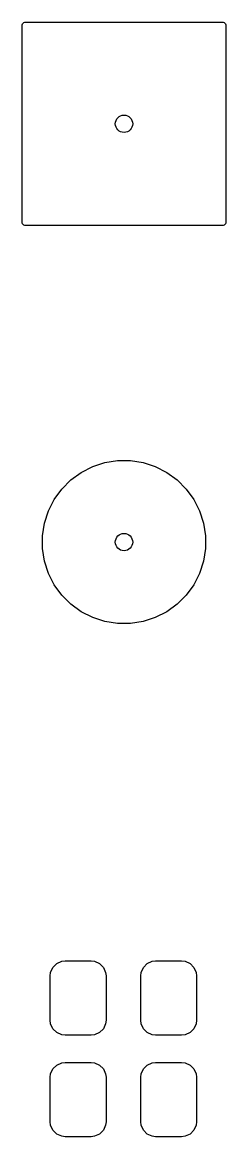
# Model space of a CAD drawing. Header units: inches. Extents: x 0.27 to 5.32, y 0.17 to 3.21.
# Drawn here: x 2.97 to 3.131, y 2.312 to 3.198 of the extents above; entities that cross this region are included whole.
import ezdxf

# ---------------------------------------------------------------- set-up
doc = ezdxf.new("R2010")
doc.units = ezdxf.units.IN
doc.header["$MEASUREMENT"] = 0
doc.layers.add('BLACK', color=250, linetype='CONTINUOUS')

msp = doc.modelspace()

# ---------------------------------------------------------------- linework, layer by layer
at = {"layer": 'BLACK', "linetype": 'CONTINUOUS'}
for p, q in [((2.97114, 3.19772), (2.97189, 3.19787)), ((2.97189, 3.19787), (3.12937, 3.19787)), ((3.12937, 3.19787), (3.13012, 3.19772)), ((2.96992, 3.19591), (2.97007, 3.19666)), ((2.96992, 3.03843), (2.96992, 3.19591)), ((2.97007, 3.19666), (2.9705, 3.1973)), ((2.9705, 3.1973), (2.97114, 3.19772)), ((3.13012, 3.19772), (3.13076, 3.1973)), ((3.13076, 3.1973), (3.13119, 3.19666)), ((3.13119, 3.19666), (3.13134, 3.19591)), ((3.13134, 3.19591), (3.13134, 3.03843)), ((2.97007, 3.03767), (2.96992, 3.03843)), ((3.13134, 3.03843), (3.13119, 3.03767)), ((2.9705, 3.03703), (2.97007, 3.03767)), ((2.97114, 3.03661), (2.9705, 3.03703)), ((2.97189, 3.03646), (2.97114, 3.03661)), ((3.12937, 3.03646), (2.97189, 3.03646)), ((3.13012, 3.03661), (3.12937, 3.03646)), ((3.13076, 3.03703), (3.13012, 3.03661)), ((3.13119, 3.03767), (3.13076, 3.03703)), ((3.01669, 2.84007), (3.02577, 2.8447)), ((3.02577, 2.8447), (3.03547, 2.84785)), ((3.03547, 2.84785), (3.04553, 2.84945)), ((3.04553, 2.84945), (3.05573, 2.84945)), ((3.05573, 2.84945), (3.06579, 2.84785)), ((3.06579, 2.84785), (3.07549, 2.8447)), ((3.07549, 2.8447), (3.08457, 2.84007)), ((3.00844, 2.83408), (3.01669, 2.84007)), ((3.08457, 2.84007), (3.09282, 2.83408)), ((2.99524, 2.81863), (3.00123, 2.82687)), ((3.00123, 2.82687), (3.00844, 2.83408)), ((3.09282, 2.83408), (3.10003, 2.82687)), ((3.10003, 2.82687), (3.10602, 2.81863)), ((2.99061, 2.80954), (2.99524, 2.81863)), ((3.10602, 2.81863), (3.11065, 2.80954)), ((2.98746, 2.79985), (2.99061, 2.80954)), ((3.11065, 2.80954), (3.1138, 2.79985)), ((2.98587, 2.78978), (2.98746, 2.79985)), ((3.1138, 2.79985), (3.11539, 2.78978)), ((2.98587, 2.77959), (2.98587, 2.78978)), ((3.11539, 2.78978), (3.11539, 2.77959)), ((2.98746, 2.76952), (2.98587, 2.77959)), ((3.11539, 2.77959), (3.1138, 2.76952)), ((2.99061, 2.75983), (2.98746, 2.76952)), ((3.1138, 2.76952), (3.11065, 2.75983)), ((2.99524, 2.75074), (2.99061, 2.75983)), ((3.11065, 2.75983), (3.10602, 2.75074)), ((3.00123, 2.7425), (2.99524, 2.75074)), ((3.10602, 2.75074), (3.10003, 2.7425)), ((3.00844, 2.73529), (3.00123, 2.7425)), ((3.10003, 2.7425), (3.09282, 2.73529)), ((3.01669, 2.7293), (3.00844, 2.73529)), ((3.02577, 2.72467), (3.01669, 2.7293)), ((3.08457, 2.7293), (3.07549, 2.72467)), ((3.09282, 2.73529), (3.08457, 2.7293)), ((3.03547, 2.72152), (3.02577, 2.72467)), ((3.04553, 2.71992), (3.03547, 2.72152)), ((3.05573, 2.71992), (3.04553, 2.71992)), ((3.06579, 2.72152), (3.05573, 2.71992)), ((3.07549, 2.72467), (3.06579, 2.72152)), ((2.99238, 2.4427), (2.99413, 2.44667)), ((2.99413, 2.44667), (2.9972, 2.44974)), ((2.9972, 2.44974), (3.00117, 2.4515)), ((3.00117, 2.4515), (3.00388, 2.45181)), ((3.00388, 2.45181), (3.02455, 2.45181)), ((3.02455, 2.45181), (3.02725, 2.4515)), ((3.02725, 2.4515), (3.03122, 2.44974)), ((3.03122, 2.44974), (3.03429, 2.44667)), ((3.03429, 2.44667), (3.03604, 2.4427)), ((3.06423, 2.4427), (3.06598, 2.44667)), ((3.06598, 2.44667), (3.06905, 2.44974)), ((3.06905, 2.44974), (3.07302, 2.4515)), ((3.07302, 2.4515), (3.07573, 2.45181)), ((3.07573, 2.45181), (3.0964, 2.45181)), ((3.0964, 2.45181), (3.0991, 2.4515)), ((3.0991, 2.4515), (3.10307, 2.44974)), ((3.10307, 2.44974), (3.10614, 2.44667)), ((3.10614, 2.44667), (3.10789, 2.4427)), ((2.99207, 2.44), (2.99238, 2.4427)), ((2.99207, 2.40457), (2.99207, 2.44)), ((3.03604, 2.4427), (3.03636, 2.44)), ((3.03636, 2.44), (3.03636, 2.40457)), ((3.06392, 2.44), (3.06423, 2.4427)), ((3.06392, 2.40457), (3.06392, 2.44)), ((3.10789, 2.4427), (3.10821, 2.44)), ((3.10821, 2.44), (3.10821, 2.40457)), ((2.99238, 2.40186), (2.99207, 2.40457)), ((2.99413, 2.39789), (2.99238, 2.40186)), ((3.03604, 2.40186), (3.03429, 2.39789)), ((3.03636, 2.40457), (3.03604, 2.40186)), ((3.06423, 2.40186), (3.06392, 2.40457)), ((3.06598, 2.39789), (3.06423, 2.40186)), ((3.10789, 2.40186), (3.10614, 2.39789)), ((3.10821, 2.40457), (3.10789, 2.40186)), ((2.9972, 2.39482), (2.99413, 2.39789)), ((3.00117, 2.39307), (2.9972, 2.39482)), ((3.00388, 2.39276), (3.00117, 2.39307)), ((3.02455, 2.39276), (3.00388, 2.39276)), ((3.02725, 2.39307), (3.02455, 2.39276)), ((3.03122, 2.39482), (3.02725, 2.39307)), ((3.03429, 2.39789), (3.03122, 2.39482)), ((3.06905, 2.39482), (3.06598, 2.39789)), ((3.07302, 2.39307), (3.06905, 2.39482)), ((3.07573, 2.39276), (3.07302, 2.39307)), ((3.0964, 2.39276), (3.07573, 2.39276)), ((3.0991, 2.39307), (3.0964, 2.39276)), ((3.10307, 2.39482), (3.0991, 2.39307)), ((3.10614, 2.39789), (3.10307, 2.39482)), ((2.99238, 2.362), (2.99413, 2.36597)), ((2.99413, 2.36597), (2.9972, 2.36904)), ((2.9972, 2.36904), (3.00117, 2.37079)), ((3.00117, 2.37079), (3.00388, 2.3711)), ((3.00388, 2.3711), (3.02455, 2.3711)), ((3.02455, 2.3711), (3.02725, 2.37079)), ((3.02725, 2.37079), (3.03122, 2.36904)), ((3.03122, 2.36904), (3.03429, 2.36597)), ((3.03429, 2.36597), (3.03604, 2.362)), ((3.06423, 2.362), (3.06598, 2.36597)), ((3.06598, 2.36597), (3.06905, 2.36904)), ((3.06905, 2.36904), (3.07302, 2.37079)), ((3.07302, 2.37079), (3.07573, 2.3711)), ((3.07573, 2.3711), (3.0964, 2.3711)), ((3.0964, 2.3711), (3.0991, 2.37079)), ((3.0991, 2.37079), (3.10307, 2.36904)), ((3.10307, 2.36904), (3.10614, 2.36597)), ((3.10614, 2.36597), (3.10789, 2.362)), ((2.99207, 2.35929), (2.99238, 2.362)), ((2.99207, 2.32386), (2.99207, 2.35929)), ((3.03604, 2.362), (3.03636, 2.35929)), ((3.03636, 2.35929), (3.03636, 2.32386)), ((3.06392, 2.35929), (3.06423, 2.362)), ((3.06392, 2.32386), (3.06392, 2.35929)), ((3.10789, 2.362), (3.10821, 2.35929)), ((3.10821, 2.35929), (3.10821, 2.32386)), ((2.99238, 2.32115), (2.99207, 2.32386)), ((2.99413, 2.31718), (2.99238, 2.32115)), ((3.03604, 2.32115), (3.03429, 2.31718)), ((3.03636, 2.32386), (3.03604, 2.32115)), ((3.06423, 2.32115), (3.06392, 2.32386)), ((3.06598, 2.31718), (3.06423, 2.32115)), ((3.10789, 2.32115), (3.10614, 2.31718)), ((3.10821, 2.32386), (3.10789, 2.32115)), ((2.9972, 2.31411), (2.99413, 2.31718)), ((3.00117, 2.31236), (2.9972, 2.31411)), ((3.00388, 2.31205), (3.00117, 2.31236)), ((3.02455, 2.31205), (3.00388, 2.31205)), ((3.02725, 2.31236), (3.02455, 2.31205)), ((3.03122, 2.31411), (3.02725, 2.31236)), ((3.03429, 2.31718), (3.03122, 2.31411)), ((3.06905, 2.31411), (3.06598, 2.31718)), ((3.07302, 2.31236), (3.06905, 2.31411)), ((3.07573, 2.31205), (3.07302, 2.31236)), ((3.0964, 2.31205), (3.07573, 2.31205)), ((3.0991, 2.31236), (3.0964, 2.31205)), ((3.10307, 2.31411), (3.0991, 2.31236)), ((3.10614, 2.31718), (3.10307, 2.31411))]:
    msp.add_line(p, q, dxfattribs=at)
at = {"layer": 'BLACK'}
for centre in [(3.05063, 3.11717), (3.05063, 2.78469), (3.05063, 2.78469)]:
    msp.add_circle(centre, 0.00689, dxfattribs=at)
at = {"layer": 'WHITE'}
msp.add_circle((3.05063, 3.11717), 0.00689, dxfattribs=at)

doc.saveas('drawing.dxf')
